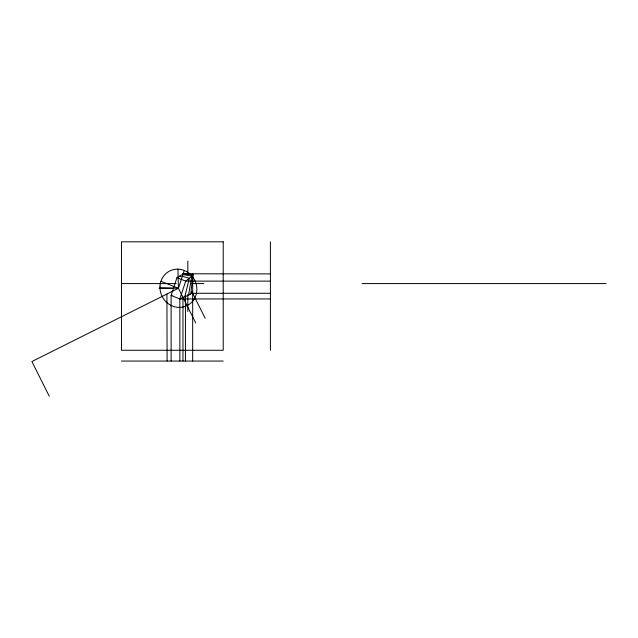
<?xml version="1.0" encoding="UTF-8"?>
<svg xmlns="http://www.w3.org/2000/svg" width="638" height="638" viewBox="0 0 638 638"><rect width="100%" height="100%" fill="white"/><g stroke="black" fill="none" stroke-linecap="round" stroke-linejoin="round"><path stroke-width="0.96" d="M185.435 361.06L185.443 295.665M192.66 283.527L192.708 273.925L192.66 361.06M183.25 274.38L183.289 273.774L187.819 273.901M192.939 274.356L191.025 276.868L185.714 281.119L179.852 298.943L179.852 361.06M181.184 298.369L188.561 295.131L191.767 276.134L182.332 274.404L181.694 274.803M179.964 276.836L180.418 275.576M184.191 296.638L184.765 296.806L189.382 278.296L180.251 275.672L176.973 277.626L171.112 295.45L171.112 361.06M184.278 270.464L178.417 288.288L195.738 322.932M182.332 274.404L183.25 273.774L270.408 273.901M182.978 273.997L183.042 273.957A3.948 3.948 0 0 0 183.242 273.814L192.883 274.603L190.802 294.134M192.66 293.273L190.004 293.839M190.196 294.405L188.354 295.227M181.503 298.225L179.852 298.943L171.112 295.45L172.037 295.179M270.408 281.119L185.714 281.119L176.973 277.626M121.459 283.583L176.192 283.583M191.934 283.583L203.849 283.583M362.137 283.583L606.1 283.583M159.045 288.288L173.576 288.288M190.706 293.273L270.408 293.273M179.852 298.943L270.408 298.943M121.459 361.06L223.22 361.06M159.978 287.818L178.417 288.288L177.946 269.148M187.971 295.027L188.561 295.131M160.928 281.302L178.417 288.288L31.9 361.539L49.222 396.19M191.815 291.582L205.141 318.234M166.925 294.03L167.1 361.06M270.408 241.81L270.408 350.27M187.819 261.181L187.819 274.866M187.819 294.748L187.819 311.527M182.97 297.196L182.97 361.06M192.867 274.763A6.332 6.332 0 0 1 192.325 275.504M223.22 241.81L121.459 241.81L121.459 350.27L223.22 350.27L223.22 241.81M160.018 285.999A19.371 18.199 63.4 0 0 186.495 305.889A19.371 18.199 63.4 0 0 188.728 272.968A19.371 18.199 63.4 0 0 160.018 285.999"/></g></svg>
